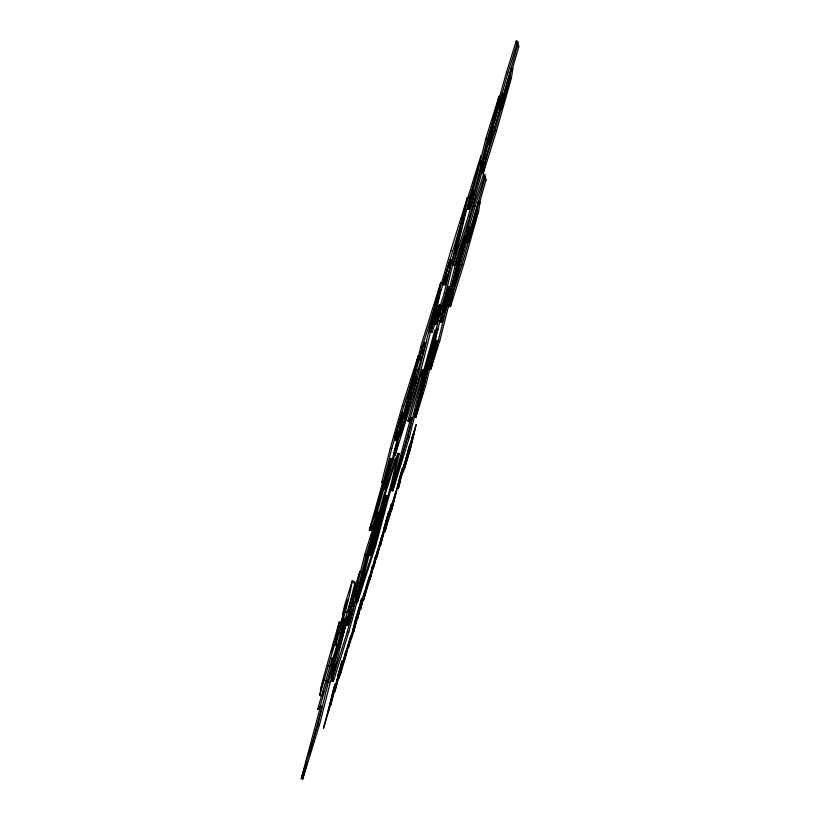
<?xml version="1.0" encoding="UTF-8"?>
<svg xmlns="http://www.w3.org/2000/svg" width="820" height="820" viewBox="0 0 820 820"><rect width="100%" height="100%" fill="white"/><g stroke="black" fill="none" stroke-linecap="round" stroke-linejoin="round"><path stroke-width="1.23" d="M345.763 620.617L333.514 664.743L332.049 664.333L332.202 658.183L333.668 658.593L333.607 661.053M435.84 332.448L423.591 376.575L422.126 376.165L422.279 370.015L423.745 370.425M477.629 210.586L468.558 242.084L467.092 241.685L478.603 201.689L480.069 202.099L478.634 211.406L463.566 264.768L450.426 306.803L448.96 306.393L451.789 290.198L469.44 226.607L470.905 227.017L453.255 290.608L450.651 305.553M501.286 108.824L499.821 108.424L511.331 68.429L512.808 68.839L511.372 78.146L496.305 131.507L483.164 173.532L481.688 173.133L484.517 156.938L502.178 93.347L503.644 93.757L503.603 95.263L485.993 157.348L484.681 164.82M394.84 439.961L395.26 436.066L402.066 412.511L403.532 412.921L399.073 431.299L396.316 440.371L394.84 439.961L402.066 412.511M396.316 440.371L396.624 437.449M467.092 241.685L484.548 179.662L483.523 174.26L484.999 174.67L486.014 180.072L479.362 203.237M499.821 108.424L517.276 46.402L516.262 41L517.727 41.41L518.752 46.812L512.1 69.977M448.96 306.393L462.101 264.358L477.168 210.996L478.603 201.689M481.688 173.133L494.829 131.097L509.907 77.736L511.331 68.429M341.663 622.749L339.234 622.072L334.416 645.289L319.564 695.473L322.004 696.149M483.164 173.532L484.251 167.311M407.95 455.776L408.985 451.389L405.316 464.991L414.11 432.13L409.59 447.197L407.96 453.675L411.671 440.883L408.042 455.51M369.646 554.822L376.441 533.697L383.534 507.088L385.851 495.505L386.825 495.782L384.518 507.365L377.425 533.974L370.619 555.099L369.646 554.822L370.568 550.886L375.949 534.056L381.884 509.271L382.858 509.548L376.933 534.322L370.619 555.099M417.011 369.635L415.545 369.226L420.721 346.655L440.781 282.49L442.246 282.9M419.194 360.134L422.197 347.065L439.223 292.586M356.536 601.9L374.76 545.464L391.119 484.241L398.212 453.368L399.196 453.644L392.093 484.517L375.734 545.73L357.51 602.177L356.536 601.9L369.635 548.57L381.884 509.271M440.781 282.49L416.181 382.673L393.62 454.823L395.096 455.233L417.646 383.083L430.726 331.229M438.833 297.814L431.351 328.758M345.343 611.72L347.782 612.396L354.845 583.102L354.65 581.605L352.221 580.929C348.654 602.597 341.971 624.03 335.452 645.104L337.891 645.781M413.403 385.543L424.083 349.566L425.652 343.067L424.176 342.668L413.362 379.199L408.503 399.35L415.719 376.769L417.185 377.179L400.293 435.604M443.374 284.704L450.098 259.427L451.564 259.837L447.843 275.253L444.84 285.114L443.374 284.704L443.22 282.336L450.098 259.427M453.183 262.584L445.67 293.621L436.137 324.125L434.661 323.726L444.204 293.212L467.359 197.62L468.825 198.03M455.592 252.652L457.396 245.2M458.001 242.72L461.609 227.816M462.213 225.336L464.017 217.884M464.612 215.404L465.514 211.683M376.011 523.549L366.191 554.966L350.068 621.14L347.936 625.352L346.47 624.953L348.603 620.73L364.726 554.556L377.938 512.264L379.414 512.674M353.635 628.069L351.513 636.966L357.223 614.272L354.978 622.636M462.08 248.726L457.324 263.189L446.726 305.942L441.426 322.229L439.961 321.819L448.509 286.682L449.985 287.092M495.587 112.453L487.275 139.031L471.162 205.205L469.019 209.428L467.554 209.018L469.686 204.795L485.809 138.631L499.031 96.329L500.497 96.739M441.426 322.229L442.605 317.381M443.784 312.543L449.688 288.302M335.452 645.104L337.963 632.661L347.352 599.707L342.432 615.451L344.554 605.591L352.221 580.929M335.001 664.036L319.359 725.239L302.723 779L301.247 778.59L317.893 724.829L328.461 681.789L346.542 617.07L348.008 617.48L339.06 649.512M358.791 595.75L348.808 632.025L333.371 681.399L331.905 680.989L331.27 677.176L347.383 611.576L359.949 571.376L361.415 571.786M333.053 679.493L332.746 677.576L344.974 627.751M357.991 582.753L347.342 618.157L348.008 617.48M377.938 512.264L359.314 588.083L347.332 631.615L331.905 680.989M357.51 602.177L371.163 546.233M372.393 541.261L376.052 526.348M377.272 521.366L379.106 513.914M376.503 555.97L373.776 567.071L382.253 534.886L376.513 553.49L370.035 579.402L377.671 551.122L376.79 554.217M434.661 323.726L439.335 304.681L440.811 305.091L436.137 324.125M427.866 365.894L420.004 394.03L409.436 437.07L392.79 490.831L391.324 490.421L407.97 436.66L418.538 393.62L436.619 328.902L438.085 329.312L430.264 357.325M483.38 166.429L469.891 216.101L454.464 265.465L452.988 265.055L452.363 261.242L468.476 195.652L481.043 155.451L467.554 209.018M477.558 171.687L469.942 196.052L453.829 261.652L452.363 261.242M431.597 361.497L425.559 386.005L415.801 417.462L414.336 417.052L424.094 385.595L431.638 354.957L436.476 340.259L437.941 340.669L433.36 359.221M432.202 359.047L434.221 351.975M452.988 265.055L468.425 215.691L480.407 172.159L499.031 96.329M488.812 144.33L493.332 125.911M358.781 613.093L353.44 632.466L360.226 605.457L369.236 576.439L360.574 609.311L362.932 599.748M452.302 291.161L439.797 340.71L430.91 369.123L429.444 368.713L436.476 340.259M430.91 369.123L432.745 361.702M436.701 318.027L432.232 332.141L429.178 331.823L439.561 290.034L450.785 250.653L467.359 197.62M430.643 332.233L441.037 290.434L463.556 214.901M414.336 417.052L439.786 314.88L448.509 286.682M415.801 417.462L436.496 334.396M445.619 301.186L437.644 329.753L438.085 329.312M439.961 321.819L445.25 305.532L455.858 262.779L464.581 236.262L466.047 236.672M384.057 487.982L376.544 514.714L370.773 530.448L369.308 530.038L382.284 483.82L381.874 481.791L390.289 448.12L402.333 405.685L418.261 355.665L419.727 356.064M374.535 517.071L383.75 484.23L383.34 482.201L391.755 448.53L403.799 406.095L416.232 367.053M418.261 355.665L392.421 458.78L383.001 488.904L384.477 489.314L396.695 448.007M404.475 416.949L405.408 413.218M406.033 410.738L411.947 387.132M412.562 384.641L416.611 368.498M346.47 624.953L359.949 571.376M347.936 625.352L348.551 622.923M349.463 619.274L351.308 611.966M352.836 605.877L353.758 602.228M355.285 596.14L356.515 591.271M469.019 209.428L471.777 198.471M472.392 196.031L473.622 191.162M480.059 165.599L481.278 160.73M429.444 368.713L438.321 340.3L464.581 236.262M453.552 286.211L460.42 258.966M339.234 622.072L323.439 677.648L320.425 689.907L323.203 681.153L319.564 695.473M360.195 607.353L361.118 603.991L357.315 619.643L364.469 593.301L363.465 596.96M383.001 488.904L390.791 458.411L393.887 459.19M384.477 489.314L386.968 479.556M388.834 472.238L392.267 458.81M409.139 448.448L404.291 468.661L409.559 451.584L415.186 428.183L413.546 432.95M393.62 454.823L403.707 416.796L415.719 376.769M395.096 455.233L398.346 442.964M301.247 778.59L320.661 705.897L322.127 706.307L309.294 754.359M302.723 779L307.326 761.749M391.324 490.421L410.728 417.728L412.204 418.138L392.79 490.831M379.117 520.29L375.785 528.541L374.801 528.275L383.411 496.817L394.645 460.338L398.212 453.368M375.785 528.541L384.385 497.094L395.63 460.614L399.196 453.644M410 445.209L413.003 434.221M410.84 441.683L403.337 472.166L410.553 448.355L416.16 424.606L411.742 438.966M332.049 664.333L344.636 618.987L346.542 617.07M516.262 41L506.391 72.56L492.769 121.647L492.779 126.218L494.245 126.629M422.126 376.165L434.713 330.819L436.619 328.902M494.614 120.683L507.867 72.97L517.727 41.41M461.516 259.889L460.04 259.479L460.04 254.907L473.663 205.82L483.523 174.26M484.241 177.099L475.128 206.23L461.506 255.317L460.04 254.907M369.308 530.038L375.078 514.304L390.791 458.411M370.773 530.448L372.147 525.579M332.643 662.232L319.236 709.536L317.77 709.126L332.202 658.183M412.204 418.138L409.313 421.367L407.847 420.957L422.279 370.015M409.313 421.367L422.71 374.063M492.779 126.218L502.178 93.347M460.04 259.479L469.44 226.607M397.075 435.297L398.089 431.771M399.791 425.877L403.532 412.921M374.801 528.275L378.614 518.845L385.851 495.505M380.623 515.575L386.825 495.782M501.635 107.615L510.358 77.326M512.111 71.268L512.808 68.839M479.372 204.528L480.069 202.099M447.218 274.31L444.686 282.746L443.22 282.336M449.749 265.864L451.564 259.837M336.63 639.077L335.554 642.583L333.115 641.896M464.304 212.493L465.432 208.874M332.746 659.116L336.856 645.965L334.416 645.289M379.896 519.07L370.609 548.846L369.635 548.57M380.634 516.692L381.751 513.115M429.178 331.823L430.756 331.731L439.335 304.681M410.348 398.571L412.245 392.626M416.427 379.558L417.185 377.179M322.383 694.981L323.51 691.465M415.545 369.226L424.176 342.668M420.147 359.98L421.326 356.351M422.505 352.733L423.294 350.314M424.473 346.696L425.652 343.067M407.847 420.957L410.728 417.728M317.77 709.126L320.661 705.897M517.276 46.402L518.752 46.812M506.391 72.56L507.867 72.97M509.907 77.736L511.372 78.146M502.137 94.853L503.603 95.263M492.769 121.821L494.234 122.231M494.829 131.097L496.305 131.507M485.809 138.631L487.275 139.031M484.517 156.938L485.993 157.348M480.407 172.159L481.873 172.569M484.548 179.662L486.014 180.072M468.476 195.652L469.942 196.052M469.686 204.795L471.162 205.205M473.663 205.82L475.128 206.23M477.168 210.996L478.634 211.406M468.425 215.691L469.891 216.101M469.409 228.114L470.875 228.524M467.4 239.399L468.866 239.809M450.785 250.653L452.25 251.053M462.101 264.358L463.566 264.768M455.858 262.779L457.324 263.189M446.367 274.843L447.843 275.253M451.789 290.198L453.255 290.608M439.561 290.034L441.037 290.434M444.204 293.212L445.67 293.621M445.25 305.532L446.726 305.942M439.786 314.88L441.252 315.28M434.713 330.819L436.178 331.229M430.756 331.731L432.232 332.141M438.321 340.3L439.797 340.71M433.575 339.787L435.051 340.197M420.721 346.655L422.197 347.065M422.607 349.156L424.083 349.566M431.638 354.957L433.103 355.367M413.362 379.199L414.828 379.609M416.181 382.673L417.646 383.083M424.094 385.595L425.559 386.005M413.229 386.281L414.694 386.691M418.538 393.62L420.004 394.03M402.333 405.685L403.799 406.095M403.707 416.796L405.172 417.206M397.608 430.889L399.073 431.299M407.97 436.66L409.436 437.07M395.26 436.066L396.736 436.476M390.289 448.12L391.755 448.53M394.645 460.338L395.63 460.614M391.119 484.241L392.093 484.517M381.874 481.791L383.34 482.201M382.284 483.82L383.75 484.23M383.411 496.817L384.385 497.094M382.704 504.679L383.678 504.946M383.534 507.088L384.518 507.365M375.078 514.304L376.544 514.714M378.614 518.845L379.598 519.111M376.441 533.697L377.425 533.974M375.949 534.056L376.933 534.322M374.76 545.464L375.734 545.73M364.726 554.556L366.191 554.966M352.415 582.415L354.845 583.102M347.383 611.576L348.848 611.986M344.636 618.987L346.101 619.397M348.603 620.73L350.068 621.14M340.515 628.899L342.955 629.575M347.332 631.615L348.808 632.025M342.329 632.148L343.795 632.558M337.963 632.661L340.402 633.347M334.98 644.858L337.42 645.535M328.061 665.614L330.501 666.291M331.27 677.176L332.746 677.576M324.454 680.251L326.883 680.928M328.461 681.789L329.927 682.199M317.893 724.829L319.359 725.239M368.303 583.122L375.796 555.386L369.266 581.4L363.465 600.466L372.721 565.175L368.303 583.122M344.39 659.915L345.876 654.432L344.39 659.915M389.274 516.303L390.761 510.829L389.274 516.303M333.443 644.007L331.526 651.674L333.443 644.007M334.97 686.381L330.111 706.338L323.469 728.375L334.888 684.321L331.854 696.498L334.97 686.381M350.898 635.633L346.46 651.449L348.613 645.268L346.419 654.319L340.054 675.249L346.419 649.973L350.898 635.633M395.783 492.031L391.355 507.836L393.508 501.655L391.314 510.716L384.939 531.637L391.304 506.36L395.783 492.031M398.407 485.645L398.335 486.27L400.129 481.319L398.325 488.628L409.508 445.506L398.407 485.645M342.032 661.053L337.809 676.141L342.032 661.053M388.352 512.869L384.139 527.947L388.352 512.869M348.51 646.898L348.428 647.677L353.061 633.573L361.63 598.672L355.132 620.289L348.51 646.898M328.143 711.811L328.02 712.395L331.649 697.953L328.143 711.811M401.872 473.55L401.615 474.975L404.957 461.721L401.872 473.55M341.12 623.333L340.372 626.654L343.047 617.234L341.12 623.333M339.91 670.094L334.867 691.588L345.784 651.716L338.383 679.124L342.627 661.371L339.91 670.094M388.998 511.916L380.265 546.335L391.611 503.552L388.998 511.916M336.866 679.882L330.593 705.384L339.521 671.406L336.866 679.882M383.186 531.688L376.913 557.19L385.841 523.211L383.186 531.688M399.852 476.594L391.796 509.415L402.61 467.728L399.852 476.594"/></g></svg>
